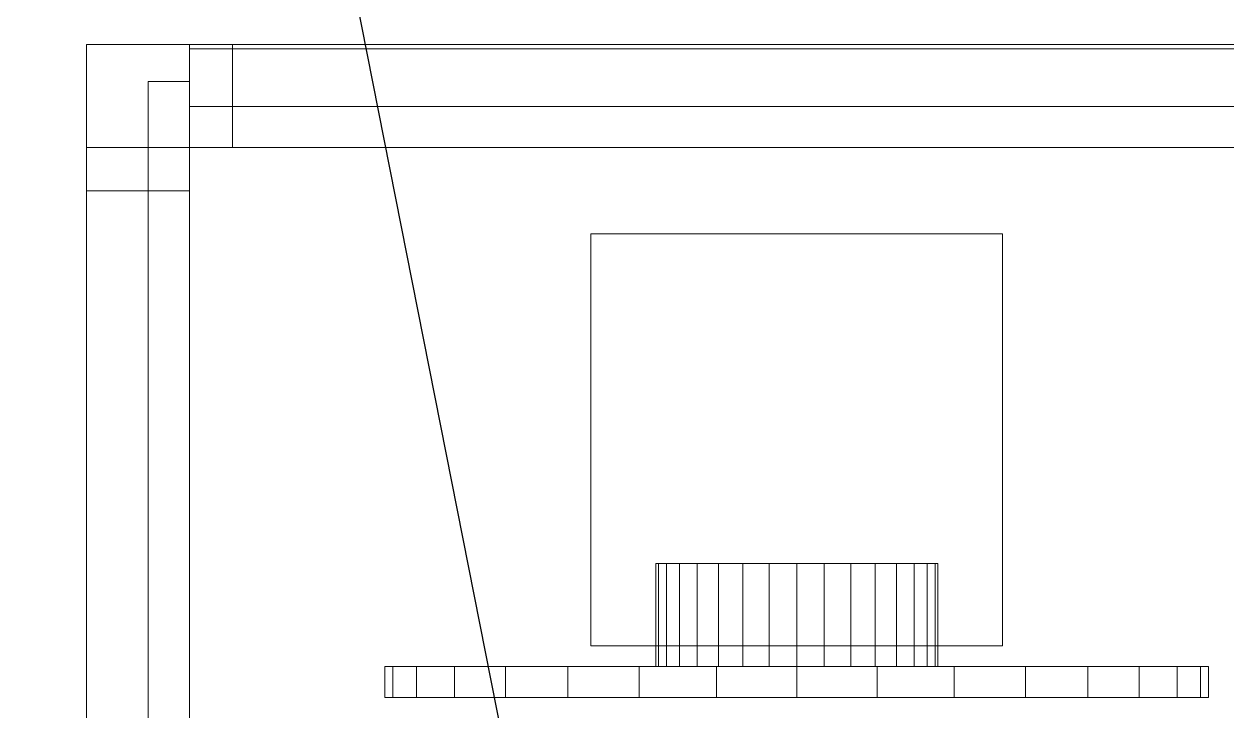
# Model space of a CAD drawing. Header units: millimetres. Extents: x -92759 to 184353, y -15225 to 86714.
# Drawn here: x -72912 to -72361, y 55328 to 55642 of the extents above; entities that cross this region are included whole.
import ezdxf

# ---------------------------------------------------------------- set-up
doc = ezdxf.new("R2010")
doc.units = ezdxf.units.MM
for name, color, linetype in [('0-1', 9, 'Continuous'), ('M-ACMV-EAF', 86, 'Continuous'), ('M-ACMV_FCU', 5, 'Continuous')]:
    doc.layers.add(name, color=color, linetype=linetype)
doc.layers.add('A-_DETA----_E-6', color=7, linetype='Continuous', true_color=0x969696)

# ---------------------------------------------------------------- blocks, each defined once
blk = doc.blocks.new('A$Cb2bf8f38')
at = {"layer": 'A-_DETA----_E-6'}
blk.add_line((-28634.69, 17087.5), (-30471.83, 26375), dxfattribs=at)
blk = doc.blocks.new('A$C236fbeb2')
at = {"layer": 'M-ACMV-EAF', "lineweight": 5}
for points, invisible_edges in [([(69.71, 324.99, 555.77), (69.71, 277.89, 555.77), (-446.51, 277.89, 555.77), (-446.51, 324.99, 555.77)], 5), ([(69.71, 324.99, 602.87), (-446.51, 324.99, 602.87), (-446.51, 277.89, 602.87), (69.71, 277.89, 602.87)], 10), ([(69.71, 324.99, 602.87), (69.71, 324.99, 555.77), (-446.51, 324.99, 555.77), (-446.51, 324.99, 602.87)], 10), ([(69.71, 324.99, -47.11), (69.71, 277.89, -47.11), (-446.51, 277.89, -47.11), (-446.51, 324.99, -47.11)], 5), ([(69.71, 324.99, -0.01), (-446.51, 324.99, -0.01), (-446.51, 277.89, -0.01), (69.71, 277.89, -0.01)], 10), ([(69.71, 324.99, -0.01), (69.71, 324.99, -47.11), (-446.51, 324.99, -47.11), (-446.51, 324.99, -0.01)], 10), ([(39.49, 324.99, 602.87), (19.71, 324.99, 602.87), (19.71, 277.89, 602.87), (39.49, 277.89, 602.87)], 10), ([(39.49, 324.99, 555.77), (39.49, 277.89, 555.77), (19.71, 277.89, 555.77), (19.71, 324.99, 555.77)], 5), ([(39.49, 324.99, 602.87), (39.49, 324.99, 555.77), (19.71, 324.99, 555.77), (19.71, 324.99, 602.87)], 10), ([(19.71, 324.99, 602.87), (19.71, 324.99, 555.77), (19.71, 277.89, 555.77), (19.71, 277.89, 602.87)], 5), ([(39.49, 324.99, -0.01), (19.71, 324.99, -0.01), (19.71, 277.89, -0.01), (39.49, 277.89, -0.01)], 10), ([(39.49, 324.99, -47.11), (39.49, 277.89, -47.11), (19.71, 277.89, -47.11), (19.71, 324.99, -47.11)], 5), ([(39.49, 324.99, -0.01), (39.49, 324.99, -47.11), (19.71, 324.99, -47.11), (19.71, 324.99, -0.01)], 10), ([(19.71, 324.99, -0.01), (19.71, 324.99, -47.11), (19.71, 277.89, -47.11), (19.71, 277.89, -0.01)], 5), ([(19.71, 324.99, 602.87), (19.71, 277.89, 602.87), (19.71, 277.89, 555.77), (19.71, 324.99, 555.77)], 10), ([(19.71, 324.99, -0.01), (19.71, 277.89, -0.01), (19.71, 277.89, -47.11), (19.71, 324.99, -47.11)], 10), ([(86.59, 324.99, 602.87), (39.49, 324.99, 602.87), (39.49, 258.11, 602.87), (86.59, 258.11, 602.87)], 10), ([(86.59, 324.99, 555.77), (86.59, 258.11, 555.77), (39.49, 258.11, 555.77), (39.49, 324.99, 555.77)], 5), ([(86.59, 324.99, 602.87), (86.59, 324.99, 555.77), (39.49, 324.99, 555.77), (39.49, 324.99, 602.87)], 10), ([(39.49, 324.99, 602.87), (39.49, 324.99, 555.77), (39.49, 258.11, 555.77), (39.49, 258.11, 602.87)], 5), ([(39.49, 324.99, 602.87), (39.49, 277.89, 602.87), (39.49, 277.89, 555.77), (39.49, 324.99, 555.77)], 10), ([(86.59, 324.99, 555.77), (39.49, 324.99, 555.77), (39.49, 277.89, 555.77), (86.59, 277.89, 555.77)], 10), ([(86.59, 324.99, 535.99), (86.59, 277.89, 535.99), (39.49, 277.89, 535.99), (39.49, 324.99, 535.99)], 5), ([(86.59, 324.99, 555.77), (86.59, 324.99, 535.99), (39.49, 324.99, 535.99), (39.49, 324.99, 555.77)], 10), ([(39.49, 324.99, 555.77), (39.49, 324.99, 535.99), (39.49, 277.89, 535.99), (39.49, 277.89, 555.77)], 5), ([(86.59, 324.99, -0.01), (39.49, 324.99, -0.01), (39.49, 258.11, -0.01), (86.59, 258.11, -0.01)], 10), ([(86.59, 324.99, -47.11), (86.59, 258.11, -47.11), (39.49, 258.11, -47.11), (39.49, 324.99, -47.11)], 5), ([(86.59, 324.99, -0.01), (86.59, 324.99, -47.11), (39.49, 324.99, -47.11), (39.49, 324.99, -0.01)], 10), ([(39.49, 324.99, -0.01), (39.49, 324.99, -47.11), (39.49, 258.11, -47.11), (39.49, 258.11, -0.01)], 5), ([(39.49, 324.99, -0.01), (39.49, 277.89, -0.01), (39.49, 277.89, -47.11), (39.49, 324.99, -47.11)], 10), ([(86.59, 324.99, 19.77), (39.49, 324.99, 19.77), (39.49, 277.89, 19.77), (86.59, 277.89, 19.77)], 10), ([(86.59, 324.99, -0.01), (86.59, 277.89, -0.01), (39.49, 277.89, -0.01), (39.49, 324.99, -0.01)], 5), ([(86.59, 324.99, 19.77), (86.59, 324.99, -0.01), (39.49, 324.99, -0.01), (39.49, 324.99, 19.77)], 10), ([(39.49, 324.99, 19.77), (39.49, 324.99, -0.01), (39.49, 277.89, -0.01), (39.49, 277.89, 19.77)], 5), ([(86.59, 324.99, 535.99), (39.49, 324.99, 535.99), (39.49, 277.89, 535.99), (86.59, 277.89, 535.99)], 10), ([(86.59, 324.99, 19.77), (86.59, 277.89, 19.77), (39.49, 277.89, 19.77), (39.49, 324.99, 19.77)], 5), ([(86.59, 324.99, 535.99), (86.59, 324.99, 19.77), (39.49, 324.99, 19.77), (39.49, 324.99, 535.99)], 10), ([(39.49, 324.99, 535.99), (39.49, 324.99, 19.77), (39.49, 277.89, 19.77), (39.49, 277.89, 535.99)], 5), ([(86.59, 324.99, 602.87), (86.59, 258.11, 602.87), (86.59, 258.11, 555.77), (86.59, 324.99, 555.77)], 10), ([(86.59, 324.99, 555.77), (86.59, 277.89, 555.77), (86.59, 277.89, 535.99), (86.59, 324.99, 535.99)], 10), ([(86.59, 324.99, -0.01), (86.59, 258.11, -0.01), (86.59, 258.11, -47.11), (86.59, 324.99, -47.11)], 10), ([(86.59, 324.99, 19.77), (86.59, 277.89, 19.77), (86.59, 277.89, -0.01), (86.59, 324.99, -0.01)], 10), ([(86.59, 324.99, 535.99), (86.59, 277.89, 535.99), (86.59, 277.89, 19.77), (86.59, 324.99, 19.77)], 10), ([(69.71, 296.73, 19.77), (69.71, 277.89, 19.77), (-446.51, 277.89, 19.77), (-446.51, 296.73, 19.77)], 1), ([(-446.51, 296.73, 535.99), (-446.51, 277.89, 535.99), (69.71, 277.89, 535.99), (69.71, 296.73, 535.99)], 1), ([(19.71, 296.73, 535.99), (19.71, 277.89, 535.99), (19.71, 277.89, 19.77), (19.71, 296.73, 19.77)], 1), ([(39.49, 296.73, 555.77), (39.49, 277.89, 555.77), (39.49, 277.89, -0.01), (39.49, 296.73, -0.01)], 1), ([(69.71, 277.89, 602.87), (-446.51, 277.89, 602.87), (-446.51, 277.89, 555.77), (69.71, 277.89, 555.77)], 5), ([(69.71, 277.89, -0.01), (-446.51, 277.89, -0.01), (-446.51, 277.89, -47.11), (69.71, 277.89, -47.11)], 5), ([(39.49, 277.89, 602.87), (19.71, 277.89, 602.87), (19.71, 277.89, 555.77), (39.49, 277.89, 555.77)], 5), ([(39.49, 277.89, -0.01), (19.71, 277.89, -0.01), (19.71, 277.89, -47.11), (39.49, 277.89, -47.11)], 5), ([(58.33, -277.89, -0.01), (39.49, -277.89, -0.01), (39.49, 277.89, -0.01), (58.33, 277.89, -0.01)], 1), ([(58.33, 277.89, 555.77), (39.49, 277.89, 555.77), (39.49, -277.89, 555.77), (58.33, -277.89, 555.77)], 1), ([(58.33, 277.89, -0.01), (39.49, 277.89, -0.01), (39.49, 277.89, 555.77), (58.33, 277.89, 555.77)], 1), ([(39.49, 277.89, -47.11), (39.49, 277.89, -0.01), (39.49, -277.89, -0.01), (39.49, -277.89, -47.11)], 1), ([(39.49, 277.89, 602.87), (39.49, 277.89, 555.77), (39.49, -277.89, 555.77), (39.49, -277.89, 602.87)], 1), ([(86.59, 277.89, 555.77), (39.49, 277.89, 555.77), (39.49, 277.89, 535.99), (86.59, 277.89, 535.99)], 5), ([(86.59, 277.89, 19.77), (39.49, 277.89, 19.77), (39.49, 277.89, -0.01), (86.59, 277.89, -0.01)], 5), ([(86.59, 277.89, 535.99), (39.49, 277.89, 535.99), (39.49, 277.89, 19.77), (86.59, 277.89, 19.77)], 5), ([(86.59, -277.89, -0.01), (84.71, -277.89, -0.01), (84.71, 277.89, -0.01), (86.59, 277.89, -0.01)], 1), ([(86.59, 277.89, 555.77), (84.71, 277.89, 555.77), (84.71, -277.89, 555.77), (86.59, -277.89, 555.77)], 1), ([(86.59, 277.89, -0.01), (84.71, 277.89, -0.01), (84.71, 277.89, 555.77), (86.59, 277.89, 555.77)], 1), ([(58.33, -258.11, 19.77), (39.49, -258.11, 19.77), (39.49, 258.11, 19.77), (58.33, 258.11, 19.77)], 1), ([(58.33, 258.11, 535.99), (39.49, 258.11, 535.99), (39.49, -258.11, 535.99), (58.33, -258.11, 535.99)], 1), ([(58.33, 258.11, 19.77), (39.49, 258.11, 19.77), (39.49, 258.11, 535.99), (58.33, 258.11, 535.99)], 1), ([(86.59, 258.11, 602.87), (39.49, 258.11, 602.87), (39.49, 258.11, 555.77), (86.59, 258.11, 555.77)], 5), ([(86.59, 258.11, 602.87), (86.59, 258.11, 555.77), (39.49, 258.11, 555.77), (39.49, 258.11, 602.87)], 5), ([(86.59, -258.11, 555.77), (39.49, -258.11, 555.77), (39.49, 258.11, 555.77), (86.59, 258.11, 555.77)], 5), ([(86.59, -258.11, 602.87), (86.59, 258.11, 602.87), (39.49, 258.11, 602.87), (39.49, -258.11, 602.87)], 10), ([(39.49, -258.11, 602.87), (39.49, 258.11, 602.87), (39.49, 258.11, 555.77), (39.49, -258.11, 555.77)], 5), ([(86.59, 258.11, -0.01), (39.49, 258.11, -0.01), (39.49, 258.11, -47.11), (86.59, 258.11, -47.11)], 5), ([(86.59, 258.11, -0.01), (86.59, 258.11, -47.11), (39.49, 258.11, -47.11), (39.49, 258.11, -0.01)], 5), ([(86.59, -258.11, -47.11), (39.49, -258.11, -47.11), (39.49, 258.11, -47.11), (86.59, 258.11, -47.11)], 5), ([(86.59, -258.11, -0.01), (86.59, 258.11, -0.01), (39.49, 258.11, -0.01), (39.49, -258.11, -0.01)], 10), ([(39.49, -258.11, -0.01), (39.49, 258.11, -0.01), (39.49, 258.11, -47.11), (39.49, -258.11, -47.11)], 5), ([(86.59, -258.11, 602.87), (86.59, -258.11, 555.77), (86.59, 258.11, 555.77), (86.59, 258.11, 602.87)], 10), ([(86.59, -258.11, -0.01), (86.59, -258.11, -47.11), (86.59, 258.11, -47.11), (86.59, 258.11, -0.01)], 10)]:
    blk.add_3dface(points, dxfattribs=dict(at, invisible_edges=invisible_edges))
for points in [[(-188.4, 94.2, 555.77), (-188.4, -94.2, 555.77), (-188.4, -94.2, -0.01), (-188.4, 94.2, -0.01)], [(0, 94.2), (0, -94.2), (-188.4, -94.2), (-188.4, 94.2)], [(0, 94.2, 28.26), (0, 94.2), (-188.4, 94.2), (-188.4, 94.2, 28.26)], [(0, 94.2, 555.76), (0, -94.2, 555.76), (-188.4, -94.2, 555.76), (-188.4, 94.2, 555.76)], [(0, 94.2, 555.76), (0, 94.2, 527.5), (-188.4, 94.2, 527.5), (-188.4, 94.2, 555.76)], [(-188.4, 94.2, 527.5), (-160.14, 94.2, 527.5), (-160.14, 94.2, -28.28), (-188.4, 94.2, -28.28)], [(0, -94.2, 28.26), (0, -94.2), (-188.4, -94.2), (-188.4, -94.2, 28.26)], [(0, -94.2, 555.76), (0, -94.2, 527.5), (-188.4, -94.2, 527.5), (-188.4, -94.2, 555.76)], [(-188.4, -94.2, 555.76), (-160.14, -94.2, 555.76), (-160.14, -94.2, -0.02), (-188.4, -94.2, -0.02)]]:
    blk.add_3dface(points, dxfattribs=at)
mesh = blk.add_polymesh((2, 32), dxfattribs=dict(at, n_close=True))
for k, corner in enumerate([(-197.82, 0, 466.28), (-197.82, 36.76, 462.66), (-197.82, 72.1, 451.94), (-197.82, 104.67, 434.53), (-197.82, 133.22, 411.1), (-197.82, 156.65, 382.55), (-197.82, 174.06, 349.98), (-197.82, 184.78, 314.64), (-197.82, 188.4, 277.88), (-197.82, 184.78, 241.13), (-197.82, 174.06, 205.78), (-197.82, 156.65, 173.21), (-197.82, 133.22, 144.66), (-197.82, 104.67, 121.23), (-197.82, 72.1, 103.82), (-197.82, 36.76, 93.1), (-197.82, 0, 89.48), (-197.82, -36.76, 93.1), (-197.82, -72.1, 103.82), (-197.82, -104.67, 121.23), (-197.82, -133.22, 144.66), (-197.82, -156.65, 173.21), (-197.82, -174.06, 205.78), (-197.82, -184.78, 241.13), (-197.82, -188.4, 277.88), (-197.82, -184.78, 314.64), (-197.82, -174.06, 349.98), (-197.82, -156.65, 382.55), (-197.82, -133.22, 411.1), (-197.82, -104.67, 434.53), (-197.82, -72.1, 451.94), (-197.82, -36.76, 462.66), (-211.95, 0, 466.28), (-211.95, 36.76, 462.66), (-211.95, 72.1, 451.94), (-211.95, 104.67, 434.53), (-211.95, 133.22, 411.1), (-211.95, 156.65, 382.55), (-211.95, 174.06, 349.98), (-211.95, 184.78, 314.64), (-211.95, 188.4, 277.88), (-211.95, 184.78, 241.13), (-211.95, 174.06, 205.78), (-211.95, 156.65, 173.21), (-211.95, 133.22, 144.66), (-211.95, 104.67, 121.23), (-211.95, 72.1, 103.82), (-211.95, 36.76, 93.1), (-211.95, 0, 89.48), (-211.95, -36.76, 93.1), (-211.95, -72.1, 103.82), (-211.95, -104.67, 121.23), (-211.95, -133.22, 144.66), (-211.95, -156.65, 173.21), (-211.95, -174.06, 205.78), (-211.95, -184.78, 241.13), (-211.95, -188.4, 277.88), (-211.95, -184.78, 314.64), (-211.95, -174.06, 349.98), (-211.95, -156.65, 382.55), (-211.95, -133.22, 411.1), (-211.95, -104.67, 434.53), (-211.95, -72.1, 451.94), (-211.95, -36.76, 462.66)]):
    mesh.set_mesh_vertex(divmod(k, 32), corner)
mesh = blk.add_polymesh((2, 32), dxfattribs=dict(at, n_close=True))
for k, corner in enumerate([(-211.95, 0, 277.88), (-211.95, 0, 277.88), (-211.95, 0, 277.88), (-211.95, 0, 277.88), (-211.95, 0, 277.88), (-211.95, 0, 277.88), (-211.95, 0, 277.88), (-211.95, 0, 277.88), (-211.95, 0, 277.88), (-211.95, 0, 277.88), (-211.95, 0, 277.88), (-211.95, 0, 277.88), (-211.95, 0, 277.88), (-211.95, 0, 277.88), (-211.95, 0, 277.88), (-211.95, 0, 277.88), (-211.95, 0, 277.88), (-211.95, 0, 277.88), (-211.95, 0, 277.88), (-211.95, 0, 277.88), (-211.95, 0, 277.88), (-211.95, 0, 277.88), (-211.95, 0, 277.88), (-211.95, 0, 277.88), (-211.95, 0, 277.88), (-211.95, 0, 277.88), (-211.95, 0, 277.88), (-211.95, 0, 277.88), (-211.95, 0, 277.88), (-211.95, 0, 277.88), (-211.95, 0, 277.88), (-211.95, 0, 277.88), (-211.95, 0, 466.28), (-211.95, 36.76, 462.66), (-211.95, 72.1, 451.94), (-211.95, 104.67, 434.53), (-211.95, 133.22, 411.1), (-211.95, 156.65, 382.55), (-211.95, 174.06, 349.98), (-211.95, 184.78, 314.64), (-211.95, 188.4, 277.88), (-211.95, 184.78, 241.13), (-211.95, 174.06, 205.78), (-211.95, 156.65, 173.21), (-211.95, 133.22, 144.66), (-211.95, 104.67, 121.23), (-211.95, 72.1, 103.82), (-211.95, 36.76, 93.1), (-211.95, 0, 89.48), (-211.95, -36.76, 93.1), (-211.95, -72.1, 103.82), (-211.95, -104.67, 121.23), (-211.95, -133.22, 144.66), (-211.95, -156.65, 173.21), (-211.95, -174.06, 205.78), (-211.95, -184.78, 241.13), (-211.95, -188.4, 277.88), (-211.95, -184.78, 314.64), (-211.95, -174.06, 349.98), (-211.95, -156.65, 382.55), (-211.95, -133.22, 411.1), (-211.95, -104.67, 434.53), (-211.95, -72.1, 451.94), (-211.95, -36.76, 462.66)]):
    mesh.set_mesh_vertex(divmod(k, 32), corner)
mesh = blk.add_polymesh((2, 32), dxfattribs=dict(at, n_close=True))
for k, corner in enumerate([(-197.82, 0, 277.88), (-197.82, 0, 277.88), (-197.82, 0, 277.88), (-197.82, 0, 277.88), (-197.82, 0, 277.88), (-197.82, 0, 277.88), (-197.82, 0, 277.88), (-197.82, 0, 277.88), (-197.82, 0, 277.88), (-197.82, 0, 277.88), (-197.82, 0, 277.88), (-197.82, 0, 277.88), (-197.82, 0, 277.88), (-197.82, 0, 277.88), (-197.82, 0, 277.88), (-197.82, 0, 277.88), (-197.82, 0, 277.88), (-197.82, 0, 277.88), (-197.82, 0, 277.88), (-197.82, 0, 277.88), (-197.82, 0, 277.88), (-197.82, 0, 277.88), (-197.82, 0, 277.88), (-197.82, 0, 277.88), (-197.82, 0, 277.88), (-197.82, 0, 277.88), (-197.82, 0, 277.88), (-197.82, 0, 277.88), (-197.82, 0, 277.88), (-197.82, 0, 277.88), (-197.82, 0, 277.88), (-197.82, 0, 277.88), (-197.82, 0, 466.28), (-197.82, 36.76, 462.66), (-197.82, 72.1, 451.94), (-197.82, 104.67, 434.53), (-197.82, 133.22, 411.1), (-197.82, 156.65, 382.55), (-197.82, 174.06, 349.98), (-197.82, 184.78, 314.64), (-197.82, 188.4, 277.88), (-197.82, 184.78, 241.13), (-197.82, 174.06, 205.78), (-197.82, 156.65, 173.21), (-197.82, 133.22, 144.66), (-197.82, 104.67, 121.23), (-197.82, 72.1, 103.82), (-197.82, 36.76, 93.1), (-197.82, 0, 89.48), (-197.82, -36.76, 93.1), (-197.82, -72.1, 103.82), (-197.82, -104.67, 121.23), (-197.82, -133.22, 144.66), (-197.82, -156.65, 173.21), (-197.82, -174.06, 205.78), (-197.82, -184.78, 241.13), (-197.82, -188.4, 277.88), (-197.82, -184.78, 314.64), (-197.82, -174.06, 349.98), (-197.82, -156.65, 382.55), (-197.82, -133.22, 411.1), (-197.82, -104.67, 434.53), (-197.82, -72.1, 451.94), (-197.82, -36.76, 462.66)]):
    mesh.set_mesh_vertex(divmod(k, 32), corner)
mesh = blk.add_polymesh((2, 32), dxfattribs=dict(at, n_close=True))
for k, corner in enumerate([(-197.82, 0, 342.41), (-197.82, -12.59, 341.17), (-197.82, -24.69, 337.5), (-197.82, -35.85, 331.53), (-197.82, -45.63, 323.51), (-197.82, -53.65, 313.73), (-197.82, -59.62, 302.57), (-197.82, -63.29, 290.47), (-197.82, -64.53, 277.88), (-197.82, -63.29, 265.29), (-197.82, -59.62, 253.19), (-197.82, -53.65, 242.03), (-197.82, -45.63, 232.25), (-197.82, -35.85, 224.23), (-197.82, -24.69, 218.27), (-197.82, -12.59, 214.59), (-197.82, 0, 213.35), (-197.82, 12.59, 214.59), (-197.82, 24.69, 218.27), (-197.82, 35.85, 224.23), (-197.82, 45.63, 232.25), (-197.82, 53.65, 242.03), (-197.82, 59.62, 253.19), (-197.82, 63.29, 265.29), (-197.82, 64.53, 277.88), (-197.82, 63.29, 290.47), (-197.82, 59.62, 302.57), (-197.82, 53.65, 313.73), (-197.82, 45.63, 323.51), (-197.82, 35.85, 331.53), (-197.82, 24.69, 337.5), (-197.82, 12.59, 341.17), (-150.72, 0, 342.41), (-150.72, -12.59, 341.17), (-150.72, -24.69, 337.5), (-150.72, -35.85, 331.53), (-150.72, -45.63, 323.51), (-150.72, -53.65, 313.73), (-150.72, -59.62, 302.57), (-150.72, -63.29, 290.47), (-150.72, -64.53, 277.88), (-150.72, -63.29, 265.29), (-150.72, -59.62, 253.19), (-150.72, -53.65, 242.03), (-150.72, -45.63, 232.25), (-150.72, -35.85, 224.23), (-150.72, -24.69, 218.27), (-150.72, -12.59, 214.59), (-150.72, 0, 213.35), (-150.72, 12.59, 214.59), (-150.72, 24.69, 218.27), (-150.72, 35.85, 224.23), (-150.72, 45.63, 232.25), (-150.72, 53.65, 242.03), (-150.72, 59.62, 253.19), (-150.72, 63.29, 265.29), (-150.72, 64.53, 277.88), (-150.72, 63.29, 290.47), (-150.72, 59.62, 302.57), (-150.72, 53.65, 313.73), (-150.72, 45.63, 323.51), (-150.72, 35.85, 331.53), (-150.72, 24.69, 337.5), (-150.72, 12.59, 341.17)]):
    mesh.set_mesh_vertex(divmod(k, 32), corner)
mesh = blk.add_polymesh((2, 32), dxfattribs=dict(at, n_close=True))
for k, corner in enumerate([(-197.82, 0, 277.88), (-197.82, 0, 277.88), (-197.82, 0, 277.88), (-197.82, 0, 277.88), (-197.82, 0, 277.88), (-197.82, 0, 277.88), (-197.82, 0, 277.88), (-197.82, 0, 277.88), (-197.82, 0, 277.88), (-197.82, 0, 277.88), (-197.82, 0, 277.88), (-197.82, 0, 277.88), (-197.82, 0, 277.88), (-197.82, 0, 277.88), (-197.82, 0, 277.88), (-197.82, 0, 277.88), (-197.82, 0, 277.88), (-197.82, 0, 277.88), (-197.82, 0, 277.88), (-197.82, 0, 277.88), (-197.82, 0, 277.88), (-197.82, 0, 277.88), (-197.82, 0, 277.88), (-197.82, 0, 277.88), (-197.82, 0, 277.88), (-197.82, 0, 277.88), (-197.82, 0, 277.88), (-197.82, 0, 277.88), (-197.82, 0, 277.88), (-197.82, 0, 277.88), (-197.82, 0, 277.88), (-197.82, 0, 277.88), (-197.82, 0, 342.41), (-197.82, -12.59, 341.17), (-197.82, -24.69, 337.5), (-197.82, -35.85, 331.53), (-197.82, -45.63, 323.51), (-197.82, -53.65, 313.73), (-197.82, -59.62, 302.57), (-197.82, -63.29, 290.47), (-197.82, -64.53, 277.88), (-197.82, -63.29, 265.29), (-197.82, -59.62, 253.19), (-197.82, -53.65, 242.03), (-197.82, -45.63, 232.25), (-197.82, -35.85, 224.23), (-197.82, -24.69, 218.27), (-197.82, -12.59, 214.59), (-197.82, 0, 213.35), (-197.82, 12.59, 214.59), (-197.82, 24.69, 218.27), (-197.82, 35.85, 224.23), (-197.82, 45.63, 232.25), (-197.82, 53.65, 242.03), (-197.82, 59.62, 253.19), (-197.82, 63.29, 265.29), (-197.82, 64.53, 277.88), (-197.82, 63.29, 290.47), (-197.82, 59.62, 302.57), (-197.82, 53.65, 313.73), (-197.82, 45.63, 323.51), (-197.82, 35.85, 331.53), (-197.82, 24.69, 337.5), (-197.82, 12.59, 341.17)]):
    mesh.set_mesh_vertex(divmod(k, 32), corner)
mesh = blk.add_polymesh((2, 32), dxfattribs=dict(at, n_close=True))
for k, corner in enumerate([(-150.72, 0, 277.88), (-150.72, 0, 277.88), (-150.72, 0, 277.88), (-150.72, 0, 277.88), (-150.72, 0, 277.88), (-150.72, 0, 277.88), (-150.72, 0, 277.88), (-150.72, 0, 277.88), (-150.72, 0, 277.88), (-150.72, 0, 277.88), (-150.72, 0, 277.88), (-150.72, 0, 277.88), (-150.72, 0, 277.88), (-150.72, 0, 277.88), (-150.72, 0, 277.88), (-150.72, 0, 277.88), (-150.72, 0, 277.88), (-150.72, 0, 277.88), (-150.72, 0, 277.88), (-150.72, 0, 277.88), (-150.72, 0, 277.88), (-150.72, 0, 277.88), (-150.72, 0, 277.88), (-150.72, 0, 277.88), (-150.72, 0, 277.88), (-150.72, 0, 277.88), (-150.72, 0, 277.88), (-150.72, 0, 277.88), (-150.72, 0, 277.88), (-150.72, 0, 277.88), (-150.72, 0, 277.88), (-150.72, 0, 277.88), (-150.72, 0, 342.41), (-150.72, -12.59, 341.17), (-150.72, -24.69, 337.5), (-150.72, -35.85, 331.53), (-150.72, -45.63, 323.51), (-150.72, -53.65, 313.73), (-150.72, -59.62, 302.57), (-150.72, -63.29, 290.47), (-150.72, -64.53, 277.88), (-150.72, -63.29, 265.29), (-150.72, -59.62, 253.19), (-150.72, -53.65, 242.03), (-150.72, -45.63, 232.25), (-150.72, -35.85, 224.23), (-150.72, -24.69, 218.27), (-150.72, -12.59, 214.59), (-150.72, 0, 213.35), (-150.72, 12.59, 214.59), (-150.72, 24.69, 218.27), (-150.72, 35.85, 224.23), (-150.72, 45.63, 232.25), (-150.72, 53.65, 242.03), (-150.72, 59.62, 253.19), (-150.72, 63.29, 265.29), (-150.72, 64.53, 277.88), (-150.72, 63.29, 290.47), (-150.72, 59.62, 302.57), (-150.72, 53.65, 313.73), (-150.72, 45.63, 323.51), (-150.72, 35.85, 331.53), (-150.72, 24.69, 337.5), (-150.72, 12.59, 341.17)]):
    mesh.set_mesh_vertex(divmod(k, 32), corner)
blk = doc.blocks.new('ACMV_B8L1_R9')
at = {"layer": 'M-ACMV-EAF', "lineweight": 5, "rotation": 90}
blk.add_blockref('A$C236fbeb2', (217245, -54408.76, 0.01), dxfattribs=at)

msp = doc.modelspace()

# ---------------------------------------------------------------- block references
at = {"layer": '0-1'}
msp.add_blockref('A$Cb2bf8f38', (-42933.02, 32541.24), dxfattribs=at)

# ---------------------------------------------------------------- next in the draw order: block references
at = {"layer": 'M-ACMV_FCU', "color": 5}
msp.add_blockref('ACMV_B8L1_R9', (-289803.02, 109954.6), dxfattribs=at)

doc.saveas('drawing.dxf')
